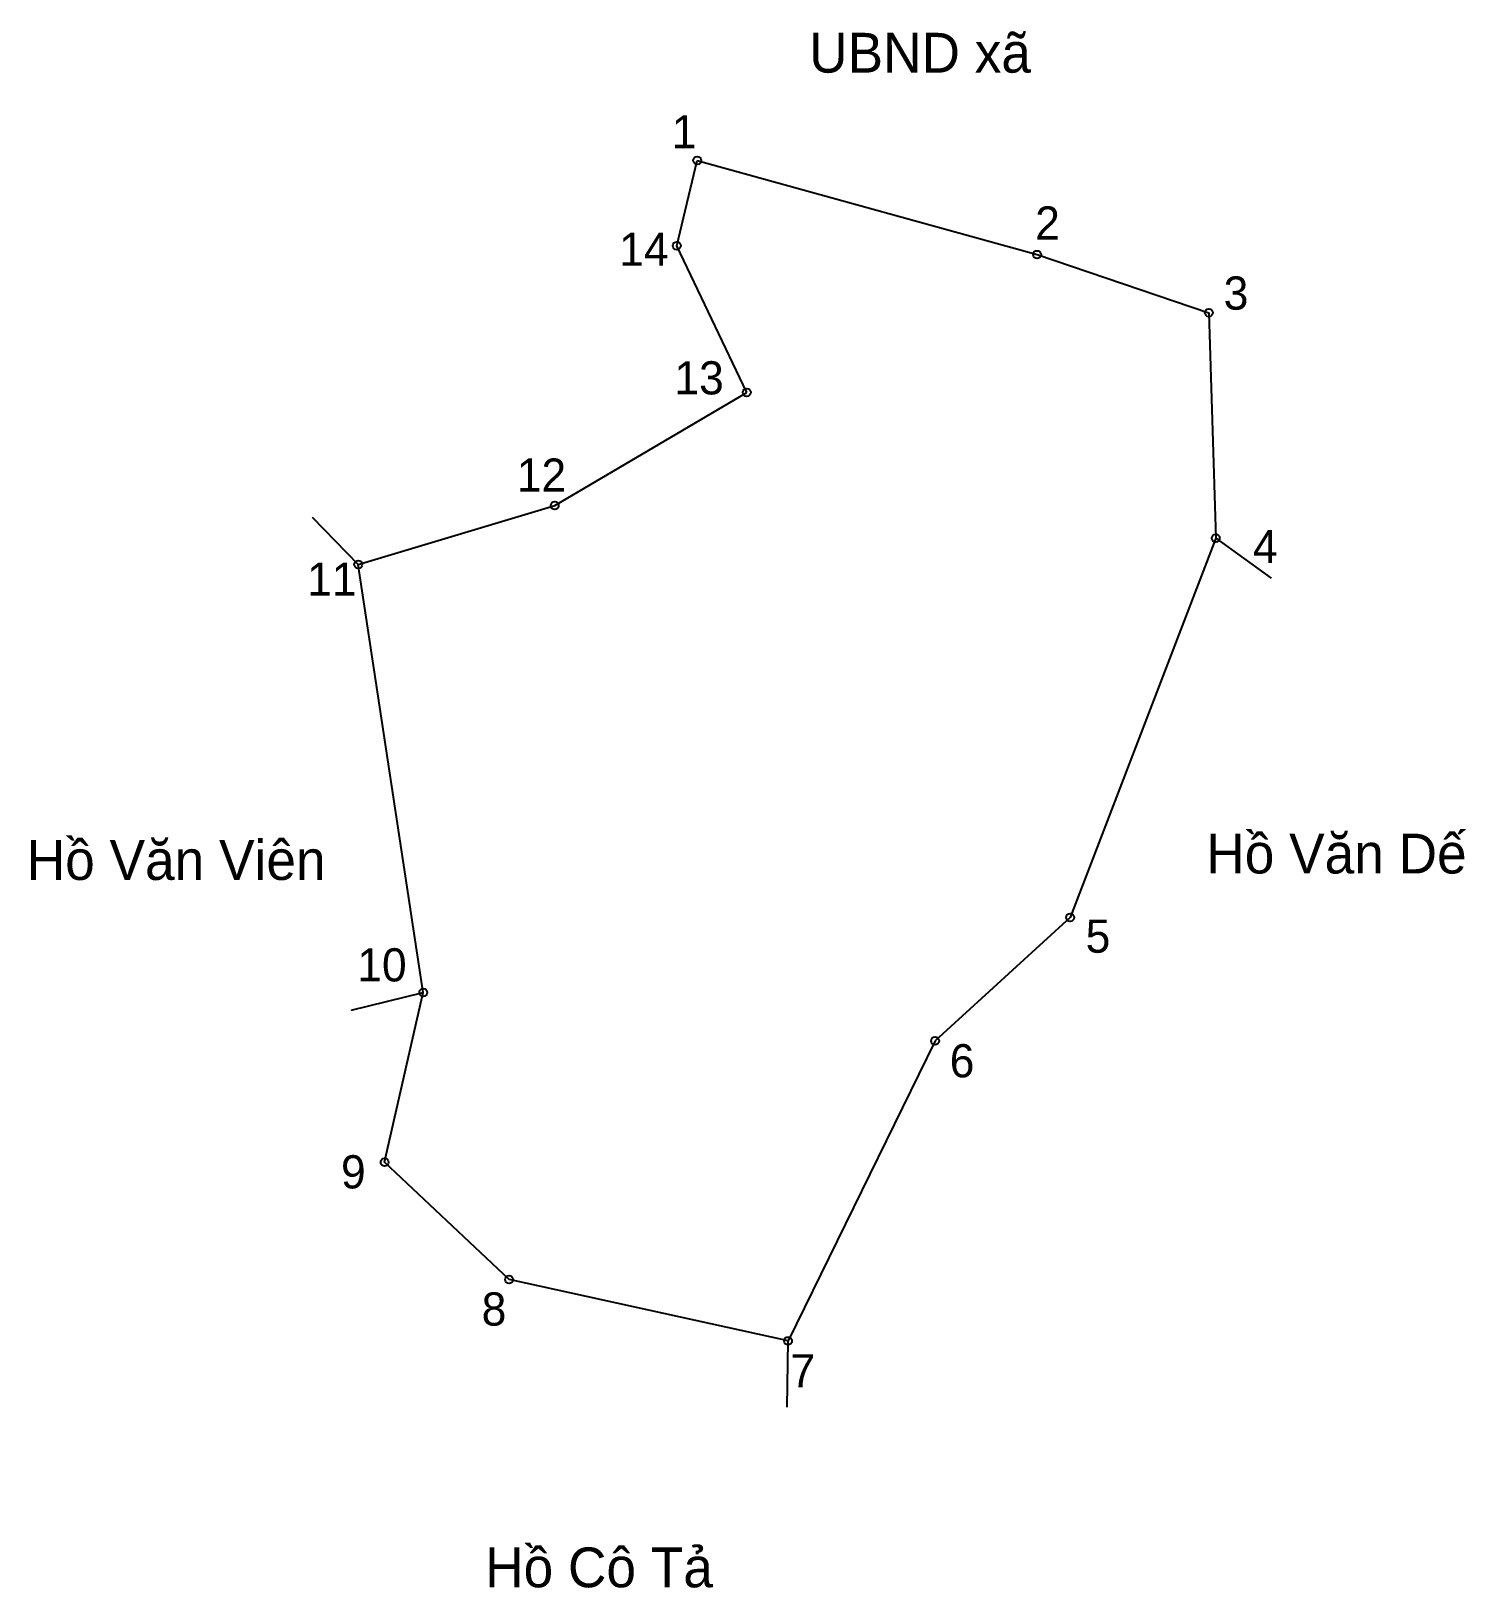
# Model space of a CAD drawing. Extents: x 547168 to 547344, y 1824755 to 1824946.
import ezdxf

# ---------------------------------------------------------------- set-up
doc = ezdxf.new("R2010")
doc.units = 0
for name, color, linetype in [('CanhThua', 7, 'Continuous'), ('MocDinhThua', 7, 'Continuous'), ('RauThua', 7, 'Continuous'), ('SoHieuDinhThua', 7, 'Continuous'), ('TenChuLanCan', 7, 'Continuous')]:
    doc.layers.add(name, color=color, linetype=linetype)

msp = doc.modelspace()

# ---------------------------------------------------------------- linework, layer by layer
at = {"layer": 'CanhThua'}
for p, q in [((547247.49, 1824919.23), (547249.99, 1824929.69)), ((547249.99, 1824929.69), (547291.65, 1824918.14)), ((547256.07, 1824901.26), (547247.49, 1824919.23)), ((547291.65, 1824918.14), (547312.7, 1824911.02)), ((547312.7, 1824911.02), (547313.54, 1824883.39)), ((547232.52, 1824887.39), (547256.07, 1824901.26)), ((547208.45, 1824880.18), (547232.52, 1824887.39)), ((547313.54, 1824883.39), (547295.7, 1824836.9)), ((547216.42, 1824827.7), (547208.45, 1824880.18)), ((547295.7, 1824836.9), (547279.14, 1824821.77)), ((547211.68, 1824806.9), (547216.42, 1824827.7)), ((547279.14, 1824821.77), (547261.12, 1824784.99)), ((547226.93, 1824792.51), (547211.68, 1824806.9)), ((547261.12, 1824784.99), (547226.93, 1824792.51))]:
    msp.add_line(p, q, dxfattribs=at)
at = {"layer": 'MocDinhThua'}
for centre in [(547249.99, 1824929.69), (547247.49, 1824919.23), (547291.65, 1824918.14), (547312.7, 1824911.02), (547256.07, 1824901.26), (547232.52, 1824887.39), (547313.54, 1824883.39), (547208.45, 1824880.18), (547295.7, 1824836.9), (547216.42, 1824827.7), (547279.14, 1824821.77), (547211.68, 1824806.9), (547226.93, 1824792.51), (547261.12, 1824784.99)]:
    msp.add_circle(centre, 0.488, dxfattribs=at)
at = {"layer": 'RauThua'}
for p, q in [((547202.81, 1824885.98), (547208.45, 1824880.18)), ((547313.54, 1824883.39), (547320.36, 1824878.49)), ((547207.58, 1824825.54), (547216.42, 1824827.7)), ((547261.01, 1824776.87), (547261.12, 1824784.99)), ((547261.01, 1824776.87), (547261.12, 1824784.99))]:
    msp.add_line(p, q, dxfattribs=at)

# ---------------------------------------------------------------- texts
at = {"layer": 'SoHieuDinhThua'}
for s, height, p in [('1', 4.07, (547246.87, 1824931.16)), ('2', 4.07, (547291.42, 1824919.99)), ('14', 4.065, (547240.43, 1824916.77)), ('3', 4.07, (547314.52, 1824911.4)), ('13', 4.065, (547247.2, 1824901.01)), ('12', 4.065, (547227.88, 1824889.09)), ('4', 4.07, (547318.11, 1824880.34)), ('11', 4.065, (547202.18, 1824876.34)), ('5', 4.07, (547297.6, 1824832.58)), ('10', 4.065, (547208.33, 1824829.06)), ('6', 4.07, (547280.94, 1824817.3)), ('9', 4.07, (547206.33, 1824803.69)), ('8', 4.07, (547223.57, 1824786.88)), ('7', 4.07, (547261.43, 1824779.3))]:
    msp.add_text(s, height=height, dxfattribs=at).set_placement(p)
at = {"layer": 'TenChuLanCan'}
for s, height, p in [('UBND xã', 4.879, (547263.71, 1824940.45)), ('Hồ Văn Dế', 4.879, (547312.39, 1824842.29)), ('Hồ Văn Viên', 4.8786, (547167.81, 1824841.5)), ('Hồ Cô Tả', 4.879, (547224, 1824754.8))]:
    msp.add_text(s, height=height, dxfattribs=at).set_placement(p)

doc.saveas('drawing.dxf')
